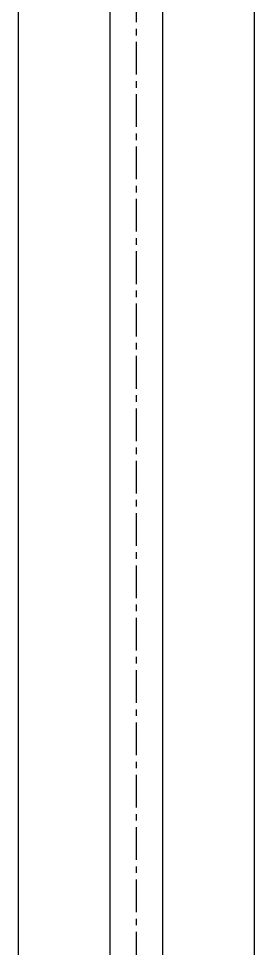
# Model space of a CAD drawing. Header units: inches. Extents: x 0 to 77285, y -118 to 40065.
# Drawn here: x 23579.5 to 23624.5, y 2276.9 to 2454.5 of the extents above; entities that cross this region are included whole.
import ezdxf

# ---------------------------------------------------------------- set-up
doc = ezdxf.new("R2010")
doc.units = ezdxf.units.IN
doc.header["$LTSCALE"] = 5
doc.header["$MEASUREMENT"] = 0
doc.linetypes.add('CENTER', pattern=[2, 1.25, -0.25, 0.25, -0.25])
doc.layers.add('11', color=1, linetype='CENTER')
doc.layers.add('A', color=8, linetype='Continuous')

# ---------------------------------------------------------------- blocks, each defined once
blk = doc.blocks.new('A$C9cdbb54b')
for p, q in [((-32.5, -675, 0), (-32.5, 0)), ((12.5, -675, 0), (12.5, 0))]:
    blk.add_line(p, q)
at = {"layer": '11'}
blk.add_line((-10, -675, 0), (-10, 0), dxfattribs=at)
at = {"layer": 'A'}
for p, q in [((-15, -675, 0), (-15, 0)), ((-5, -675, 0), (-5, 0))]:
    blk.add_line(p, q, dxfattribs=at)

msp = doc.modelspace()

# ---------------------------------------------------------------- block references
msp.add_blockref('A$C9cdbb54b', (23611.99380061, 2588.83538786))

doc.saveas('drawing.dxf')
